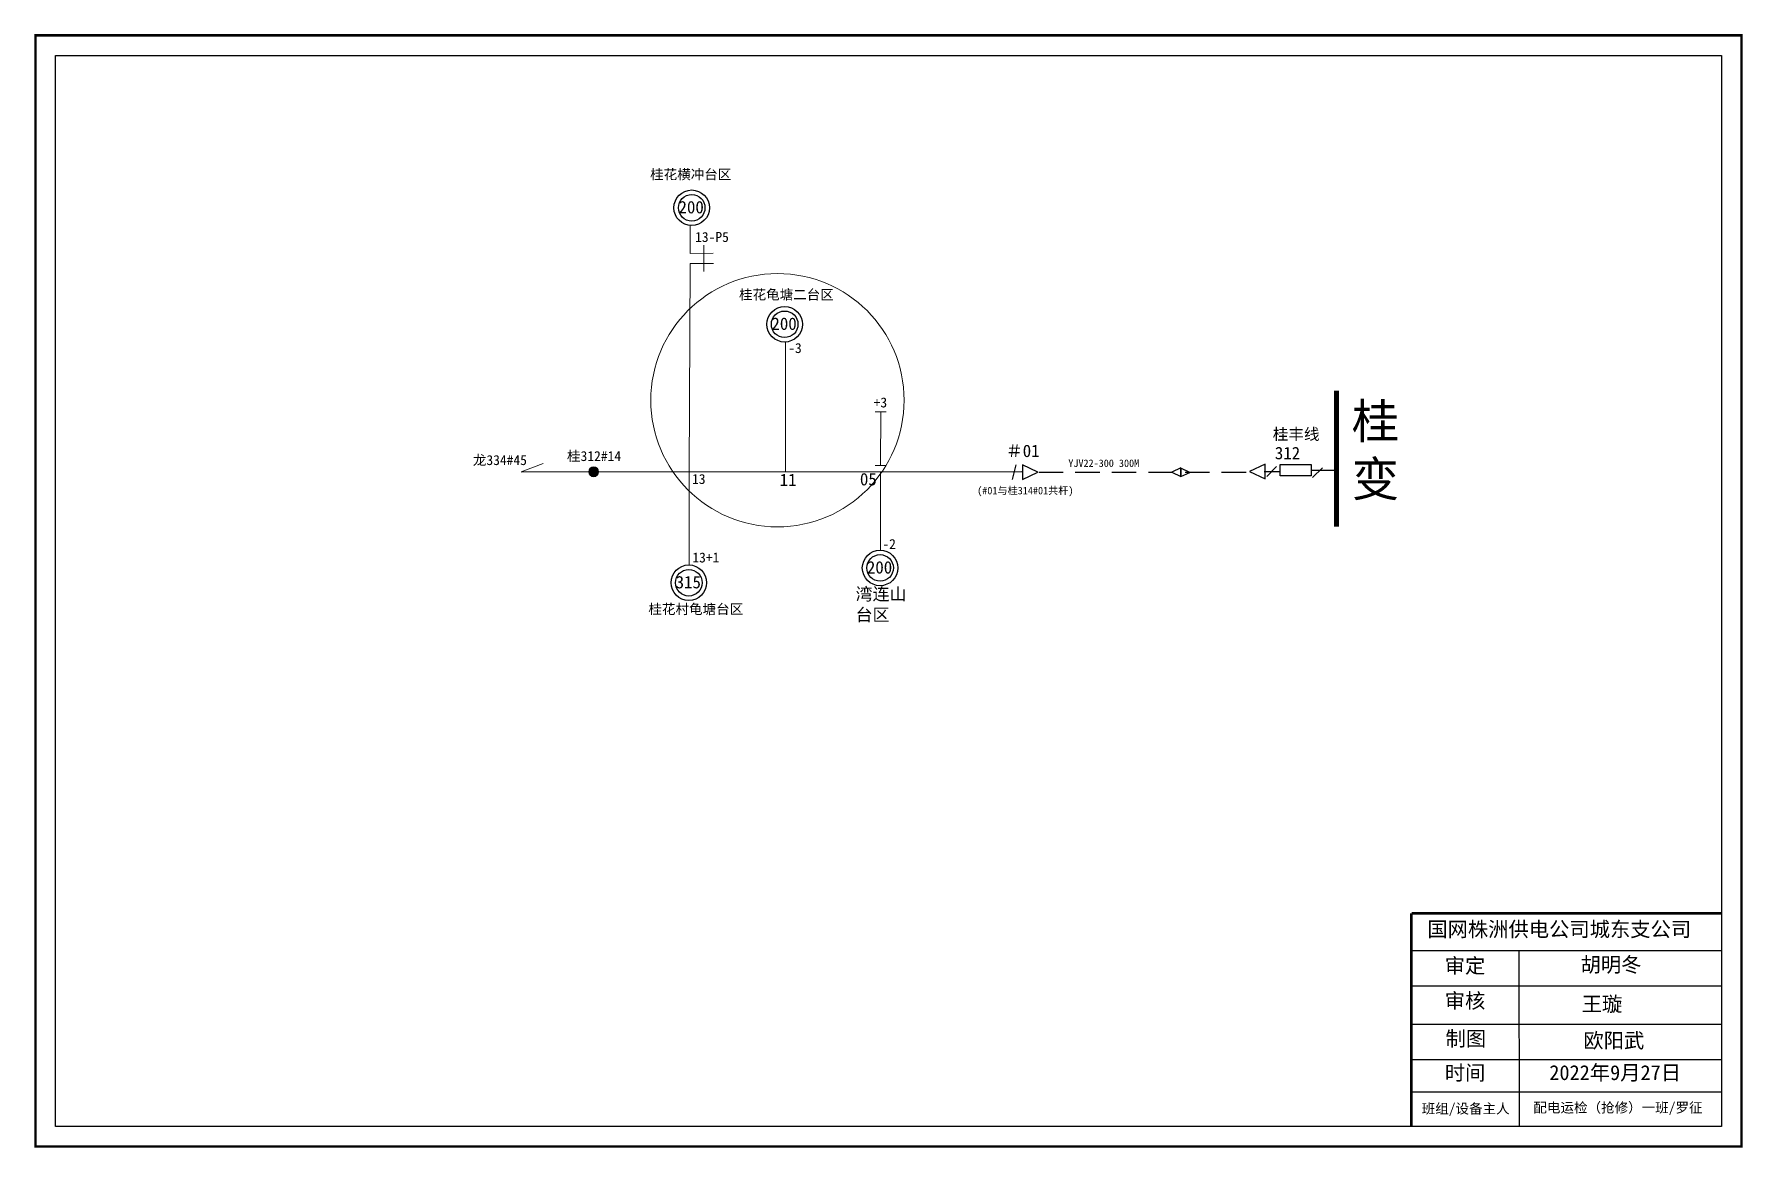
# Model space of a CAD drawing. Extents: x 0 to 344, y 0 to 224.
import ezdxf

# ---------------------------------------------------------------- set-up
doc = ezdxf.new("R2010")
doc.units = 0
doc.header["$LTSCALE"] = 0.774411
doc.linetypes.add('ACAD_ISO02W100', pattern=[15, 12, -3])
doc.linetypes.add('DASHED2', pattern=[9.525, 6.35, -3.175])
doc.layers.get('0').update_dxf_attribs({"linetype": 'CONTINUOUS'})
doc.styles.add('SimSun_txtstyle_2.00_0_0', font='simsun.ttc', dxfattribs={"height": 2})
doc.styles.add('SimSun_txtstyle_200.00_0_0200', font='simsun.ttc', dxfattribs={"height": 200})
doc.styles.get("Standard").update_dxf_attribs({"font": '', "height": 2.5})
doc.styles.add('字体', font='simkai_0.ttf', dxfattribs={"height": 2.5})
doc.styles.add('宋体_txtstyle_2.00_0_0', font='SIMSUN.TTC', dxfattribs={"height": 2})
doc.styles.add('宋体_txtstyle_2.50_0_0', font='SIMSUN.TTC', dxfattribs={"height": 2.5})
doc.styles.add('宋体_txtstyle_200.00_0_0200', font='SIMSUN.TTC', dxfattribs={"height": 200})
doc.styles.add('宋体_txtstyle_3.00_0_0', font='SIMSUN.TTC', dxfattribs={"height": 3})
doc.styles.add('宋体_txtstyle_300.00_0_0300', font='SIMSUN.TTC', dxfattribs={"height": 300})
doc.styles.get('Standard').set_extended_font_data('SimSun')

msp = doc.modelspace()

# ---------------------------------------------------------------- hatches: boundary and pattern name
at = {"linetype": 'Continuous', "lineweight": 0, "ltscale": 0.853003, "true_color": 0xffffff}
msp.add_hatch(color=7, dxfattribs=at).paths.add_polyline_path([(111.63, 135.9, -1), (113.64, 135.9, -1)])

# ---------------------------------------------------------------- linework, layer by layer
at = {"color": 7, "linetype": 'Continuous', "lineweight": 0, "ltscale": 0.238667}
for p, q in [((132.07, 179.93), (132.07, 185.52)), ((134.82, 176.26), (134.82, 181.6))]:
    msp.add_line(p, q, dxfattribs=at)
at = {"color": 7, "linetype": 'Continuous', "lineweight": 0, "ltscale": 0.773283}
for p, q in [((132.07, 179.93), (136.71, 179.94)), ((132.1, 177.89), (136.78, 177.9))]:
    msp.add_line(p, q, dxfattribs=at)
at = {"color": 7, "linetype": 'Continuous', "lineweight": 0, "ltscale": 0.227241}
msp.add_line((131.89, 135.91), (132.1, 177.89), dxfattribs=at)
at = {"color": 7, "linetype": 'Continuous', "lineweight": 0, "ltscale": 1.803016}
msp.add_line((151.32, 135.92), (151.32, 162.03), dxfattribs=at)
at = {"color": 7, "linetype": 'Continuous', "lineweight": 0, "ltscale": 0.720847}
for p, q in [((169.4, 147.97), (171.63, 147.97)), ((169.36, 137.15), (171.59, 137.15))]:
    msp.add_line(p, q, dxfattribs=at)
at = {"color": 7, "linetype": 'Continuous', "lineweight": 0, "ltscale": 0.343339}
msp.add_line((170.47, 137.15), (170.52, 147.97), dxfattribs=at)
at = {"color": 7, "linetype": 'Continuous', "lineweight": 0, "ltscale": 0.731313}
msp.add_line((98.03, 135.9), (102.48, 137.58), dxfattribs=at)
at = {"linetype": 'Continuous'}
for p, q in [((98.03, 135.9), (198.95, 135.94)), ((197.75, 137.32), (197.01, 134.35)), ((202.21, 135.84), (199.09, 137.32)), ((199.09, 137.17), (199.09, 134.35)), ((199.09, 134.35), (202.21, 135.84)), ((231, 136.67), (229.22, 135.82)), ((229.22, 135.82), (231, 134.97)), ((231, 135.06), (231, 136.67)), ((232.81, 135.79), (231.03, 136.64)), ((231.03, 136.55), (231.03, 134.94)), ((231.03, 134.94), (232.81, 135.79)), ((248, 137.45), (244.88, 135.96)), ((244.88, 135.96), (248, 134.47)), ((248, 134.62), (248, 137.45)), ((250.33, 136.95), (248.35, 134.98)), ((257.33, 136.21), (261.98, 136.21)), ((259.56, 136.72), (257.58, 134.74)), ((277.52, 39.4), (339.89, 39.4)), ((299.17, 39.39), (299.23, 3.94)), ((277.52, 32.3), (339.89, 32.3)), ((277.52, 24.55), (339.89, 24.55)), ((277.52, 17.44), (339.89, 17.44)), ((277.56, 10.94), (339.93, 10.94))]:
    msp.add_line(p, q, dxfattribs=at)
at = {"color": 7, "linetype": 'Continuous', "lineweight": 0, "ltscale": 2.576326}
msp.add_line((131.89, 135.91), (131.89, 117.08), dxfattribs=at)
at = {"color": 7, "linetype": 'Continuous', "lineweight": 0, "ltscale": 0.840796}
msp.add_line((170.48, 135.94), (170.48, 120.07), dxfattribs=at)
at = {"linetype": 'DASHED2'}
msp.add_line((202.36, 135.84), (245.04, 135.85), dxfattribs=at)
at = {"linetype": 'ACAD_ISO02W100'}
msp.add_line((250.93, 135.87), (247.84, 135.87), dxfattribs=at)
at = {"linetype": 'Continuous', "const_width": 0.5}
msp.add_lwpolyline([(0.09, 223.86), (344.06, 223.86), (344.06, -0.11), (0.09, -0.11)], close=True, dxfattribs=at)
at = {"linetype": 'Continuous'}
for points in [[(4.13, 219.81), (340.02, 219.81), (340.02, 3.94), (4.13, 3.94)], [(251.03, 137.34), (257.29, 137.34), (257.29, 135.12), (251.03, 135.12)]]:
    msp.add_lwpolyline(points, close=True, dxfattribs=at)
for points, const_width in [([(262.39, 124.83), (262.39, 152.23)], 1), ([(277.48, 46.9), (277.48, 3.94)], 0.5), ([(277.52, 46.9), (339.89, 46.9)], 0.5)]:
    msp.add_lwpolyline(points, dxfattribs=dict(at, const_width=const_width))
for centre, radius in [((132.4, 189.12), 3.58), ((132.4, 189.12), 2.68), ((151.14, 165.63), 3.58), ((151.14, 165.63), 2.68), ((170.38, 116.52), 3.58), ((170.38, 116.52), 2.68), ((131.82, 113.54), 3.58), ((131.82, 113.54), 2.68)]:
    msp.add_circle(centre, radius, dxfattribs=at)
at = {"color": 12, "linetype": 'Continuous', "lineweight": 0, "ltscale": 2.031424, "true_color": 0xc00000}
msp.add_circle((149.69, 150.33), 25.53, dxfattribs=at)
at = {"color": 7, "linetype": 'Continuous', "lineweight": 0, "ltscale": 0.853003}
msp.add_circle((112.63, 135.9), 1, dxfattribs=at)

# ---------------------------------------------------------------- texts
at = {"linetype": 'Continuous'}
for s, p in [('200', (129.74, 187.99)), ('200', (148.47, 164.5)), ('200', (167.72, 115.39)), ('315', (129.16, 112.41))]:
    msp.add_text(s, height=2.5, dxfattribs=at).set_placement(p)
at = {"color": 7, "linetype": 'Continuous', "lineweight": 0, "ltscale": 1.253341, "char_height": 2, "attachment_point": 1, "style": 'SimSun_txtstyle_200.00_0_0200'}
for s, insert in [('桂花横冲台区', (124.02, 196.86)), ('13-P5', (133.09, 184.23))]:
    msp.add_mtext(s, dxfattribs=dict(at, insert=insert))
at = {"color": 7, "linetype": 'Continuous', "lineweight": 0, "ltscale": 0.556486, "char_height": 2, "attachment_point": 1, "style": '宋体_txtstyle_200.00_0_0200'}
for s, insert in [('桂花龟塘二台区', (141.95, 172.62)), ('-3', (151.86, 161.84))]:
    msp.add_mtext(s, dxfattribs=dict(at, insert=insert))
at = {"color": 7, "linetype": 'Continuous', "lineweight": 0, "ltscale": 0.343339, "char_height": 2, "attachment_point": 1}
for s, insert, style in [('+3', (169.08, 150.88), '宋体_txtstyle_2.00_0_0'), ('-2', (170.85, 122.35), '宋体_txtstyle_200.00_0_0200')]:
    msp.add_mtext(s, dxfattribs=dict(at, insert=insert, style=style))
at = {"linetype": 'Continuous', "attachment_point": 1}
for s, insert, char_height, width, style in [('{\\fSimSun|b0|i0|c134|p2;桂\\P变}', (265.47, 149.62), 7, 36.1441, '字体'), ('湾连山台区', (165.46, 112.52), 2.5, 11.9638, '字体'), ('国网株洲供电公司城东支公司', (280.7, 45.21), 3, 82.0179, '宋体_txtstyle_3.00_0_0'), ('审定', (284.22, 37.84), 3, 23.4615, '字体'), ('胡明冬', (311.6, 38.07), 3, 23.4615, '宋体_txtstyle_3.00_0_0'), ('审核', (284.22, 30.78), 3, 23.4615, '字体'), ('王璇', (311.83, 30.13), 3, 33.0539, '宋体_txtstyle_3.00_0_0'), ('制图', (284.38, 23.16), 3, 23.4615, '字体'), ('欧阳武', (312.17, 22.78), 3, 23.4615, '宋体_txtstyle_3.00_0_0'), ('时间', (284.22, 16.27), 3, 23.4615, '字体')]:
    msp.add_mtext(s, dxfattribs=dict(at, insert=insert, char_height=char_height, width=width, style=style))
for s, insert, char_height, width in [('桂丰线', (249.56, 144.63), 2.3, 10.143), ('＃01', (195.73, 141.37), 2.5, 18.6303), ('YJV22-300 300M', (208.33, 138.38), 1.5, 21.8621), ('312', (249.97, 140.93), 2.5, 5.6554), ('05', (166.31, 135.66), 2.5, 5.6554), ('(#01与桂314#01共杆)', (189.96, 132.86), 1.5, 21.8621)]:
    msp.add_mtext(s, dxfattribs=dict(at, insert=insert, char_height=char_height, width=width))
at = {"color": 1, "linetype": 'Continuous', "lineweight": 0, "ltscale": 0.731313, "true_color": 0xff0000, "insert": (88.29, 139.26), "char_height": 2, "attachment_point": 1, "style": 'SimSun_txtstyle_200.00_0_0200'}
msp.add_mtext('龙334#45', dxfattribs=at)
at = {"color": 7, "linetype": 'Continuous', "lineweight": 0, "ltscale": 0.795162, "char_height": 2, "attachment_point": 1}
for s, insert, style in [('桂312#14', (107.27, 140.07), 'SimSun_txtstyle_2.00_0_0'), ('13', (132.47, 135.45), 'SimSun_txtstyle_200.00_0_0200'), ('13+1', (132.53, 119.63), 'SimSun_txtstyle_200.00_0_0200'), ('桂花村龟塘台区', (123.68, 109.22), 'SimSun_txtstyle_200.00_0_0200')]:
    msp.add_mtext(s, dxfattribs=dict(at, insert=insert, style=style))
at = {"color": 7, "linetype": 'Continuous', "lineweight": 0, "ltscale": 1.803016, "insert": (150.14, 135.52), "char_height": 2.5, "attachment_point": 1, "style": '宋体_txtstyle_2.50_0_0'}
msp.add_mtext('11', dxfattribs=at)
at = {"color": 7, "linetype": 'Continuous', "lineweight": 0, "ltscale": 0.706687, "insert": (305.3, 16.3), "char_height": 3, "attachment_point": 1, "style": '宋体_txtstyle_300.00_0_0300'}
msp.add_mtext('2022年9月27日', dxfattribs=at)
at = {"color": 7, "linetype": 'Continuous', "lineweight": 0, "ltscale": 0.60587, "char_height": 2, "attachment_point": 1, "style": '宋体_txtstyle_200.00_0_0200'}
for s, insert in [('班组/设备主人', (279.57, 8.55)), ('配电运检（抢修）一班/罗征', (302.09, 8.75))]:
    msp.add_mtext(s, dxfattribs=dict(at, insert=insert))

doc.saveas('drawing.dxf')
